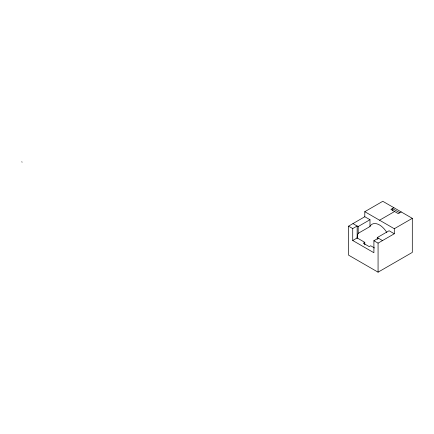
<?xml version="1.0" encoding="UTF-8"?>
<svg xmlns="http://www.w3.org/2000/svg" width="434" height="434" viewBox="0 0 434 434"><rect width="100%" height="100%" fill="white"/><g stroke="black" fill="none" stroke-linecap="round" stroke-linejoin="round"><path stroke-width="0.65" d="M348.556 226.168L348.556 255.138L378.068 272.172L412.3 252.409L412.3 218.335L382.788 201.295L364.788 211.689L364.788 216.723L348.556 226.168L352.723 228.577L357.149 226.022L358.175 226.537L369.98 219.723L369.98 226.537L358.175 233.351L357.394 235.277L357.117 238.299M378.329 238.174L373.902 240.729L373.902 252.729L352.723 240.501L352.723 228.577M352.723 240.501L357.149 237.946L357.149 226.022L352.983 223.613M358.175 233.351L358.175 226.537M364.788 244.857L364.788 242.356L357.149 237.946M377.271 239.422L377.271 237.561L389.076 230.747L394.3 233.763L394.3 228.729L412.3 218.335M378.068 272.172L378.068 243.132L394.3 233.763M392.379 210.409L392.379 208.537L399.757 212.796M369.98 226.537L370.186 226.033A15.027 8.675 60 0 1 386.824 232.516M393.855 207.685L390.904 209.389L398.282 213.647L401.233 211.944M379.544 220.206L394.593 211.515M364.788 242.356L363.312 243.208L369.215 246.615L370.69 245.763L374.509 247.971M364.788 211.689L394.3 228.729M364.788 216.723L369.98 219.723M377.271 237.561L382.495 240.577M373.902 240.729L378.068 243.132M21.7 161.828L22.161 162.121"/></g></svg>
